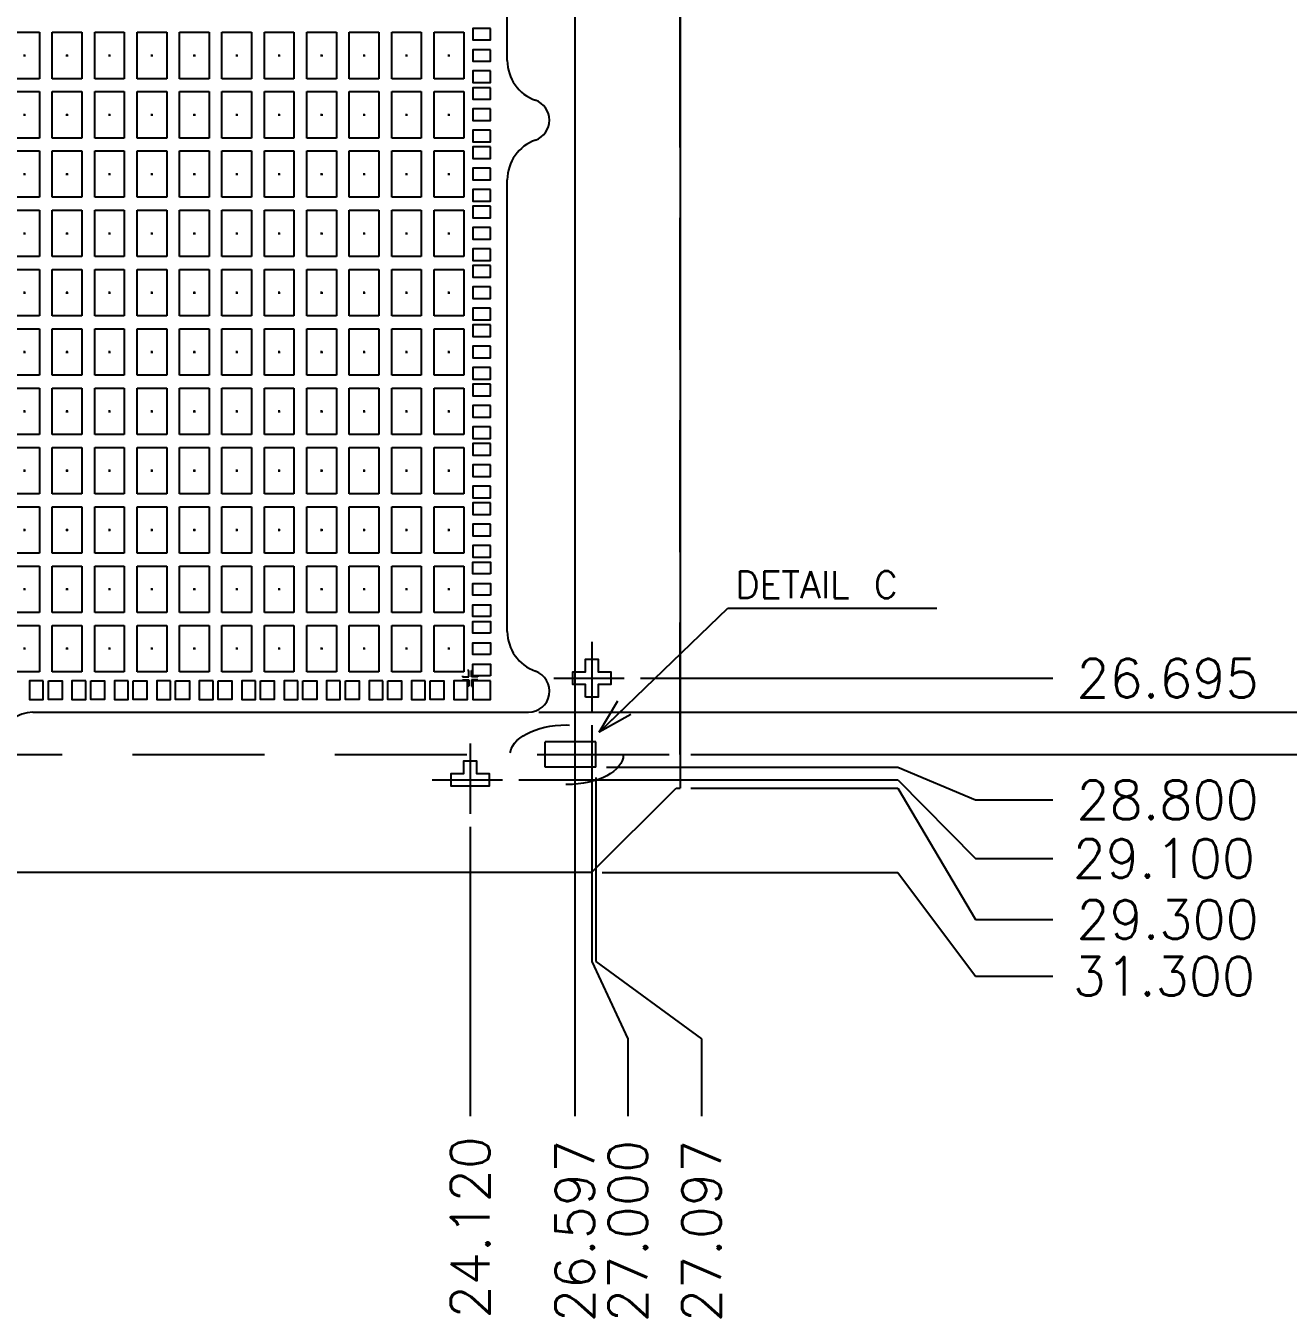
# Model space of a CAD drawing. Header units: millimetres. Extents: x 404.27 to 412.34, y 108.49 to 113.82.
# Drawn here: x 407.806 to 409.6, y 108.494 to 110.329 of the extents above; entities that cross this region are included whole.
import ezdxf

# ---------------------------------------------------------------- set-up
doc = ezdxf.new("R2010")
doc.units = ezdxf.units.MM
doc.header["$LTSCALE"] = 0.5
doc.header["$PDMODE"] = 98
for name, pattern in [('CENTER', [50.8, 31.75, -6.35, 6.35, -6.35]), ('DASHED', [19.05, 12.7, -6.35]), ('HIDDEN', [0.375, 0.25, -0.125]), ('PHANTOM2', [31.75, 15.875, -3.175, 3.175, -3.175, 3.175, -3.175])]:
    doc.linetypes.add(name, pattern=pattern)
for name, color, linetype in [('1', 7, 'HIDDEN'), ('1D', 4, 'Continuous'), ('Center', 2, 'CENTER'), ('DIMENSION', 3, 'Continuous'), ('PKG', 1, 'PHANTOM2')]:
    doc.layers.add(name, color=color, linetype=linetype)
doc.styles.add('ROMANS', font='romans.shx', dxfattribs={"bigfont": 'AllInOneBig.shx'})
doc.styles.add('SIMPLEX', font='simplex.shx', dxfattribs={"bigfont": 'AllInOneBig.shx'})
doc.styles.get("Standard").update_dxf_attribs({"font": 'txt', "bigfont": 'gbcbig.shx'})
doc.dimstyles.new('BD', dxfattribs={"dimtxt": 0.2, "dimasz": 0.2, "dimexe": 0.05, "dimexo": 0.05, "dimgap": 0.05, "dimtad": 1, "dimdec": 5, "dimlfac": 0.5, "dimtxsty": 'ROMANS', "dimblk": 'OPEN30', "dimcen": 0.2, "dimclrd": 256, "dimclre": 256, "dimclrt": 256, "dimazin": 3, "dimtfac": 1, "dimtdec": 5, "dimtmove": 0, "dimatfit": 0, "dimldrblk": 'OPEN30', "dimfxl": 0.15, "dimarcsym": 1})
doc.dimstyles.new('Standard2', dxfattribs={"dimtxt": 0.055, "dimasz": 0.055, "dimexe": 0.015, "dimexo": 0.015, "dimgap": 0.027, "dimtad": 1, "dimdec": 3, "dimlfac": 16.666667, "dimrnd": 0.0005, "dimzin": 1, "dimtxsty": 'SIMPLEX', "dimcen": 0.1905, "dimclrd": 256, "dimclre": 256, "dimclrt": 256, "dimazin": 3, "dimtp": 0.03, "dimtm": 0.05, "dimtfac": 0.8, "dimtdec": 3, "dimtmove": 0, "dimatfit": 3, "dimfxl": 0.05, "dimtzin": 4, "dimlwd": -1, "dimlwe": -1})

# ---------------------------------------------------------------- blocks, each defined once
blk = doc.blocks.new('_Open30')
at = {"color": 0, "linetype": 'ByBlock', "lineweight": -2}
for p, q in [((-1, 0.268), (0, 0)), ((0, 0), (-1, -0.268)), ((0, 0), (-1, 0))]:
    blk.add_line(p, q, dxfattribs=at)
blk = doc.blocks.new('*D23')
at = {"layer": 'Defpoints', "color": 0, "ltscale": 0.1, "transparency": 16777216}
for p in [(408.52, 112.6538), (408.52, 109.3538), (410.0229, 109.3538)]:
    blk.add_point(p, dxfattribs=at)
at = {"layer": 'DIMENSION', "linetype": 'ByBlock', "ltscale": 0.1, "transparency": 16777216}
for p, q in [((408.535, 112.6538), (410.0379, 112.6538)), ((410.0229, 112.5988), (410.0229, 111.59)), ((410.0229, 109.4088), (410.0229, 110.4176)), ((408.535, 109.3538), (410.0379, 109.3538))]:
    blk.add_line(p, q, dxfattribs=at)
at = {"layer": 'DIMENSION', "ltscale": 0.1, "transparency": 16777216}
for points in [[(410.0137, 112.5988), (410.032, 112.5988), (410.0229, 112.6538)], [(410.0137, 109.4088), (410.032, 109.4088), (410.0229, 109.3538)]]:
    blk.add_solid(points, dxfattribs=at)
at = {"layer": 'DIMENSION', "ltscale": 0.1, "transparency": 16777216, "insert": (410.0229, 111.0038), "char_height": 0.055, "attachment_point": 5, "rotation": 90, "style": 'SIMPLEX'}
blk.add_mtext('\\A1;50.000X55.000(MOLD PKG)', dxfattribs=at)
blk = doc.blocks.new('*D24')
at = {"layer": 'Defpoints', "color": 0, "ltscale": 0.1, "transparency": 16777216}
for p in [(408.7358, 112.7138), (408.7358, 109.2938), (410.2008, 109.2938)]:
    blk.add_point(p, dxfattribs=at)
at = {"layer": 'DIMENSION', "linetype": 'ByBlock', "ltscale": 0.1, "transparency": 16777216}
for p, q in [((408.7508, 112.7138), (410.2158, 112.7138)), ((410.2008, 112.6588), (410.2008, 111.6057)), ((410.2008, 109.3488), (410.2008, 110.4019)), ((408.7508, 109.2938), (410.2158, 109.2938))]:
    blk.add_line(p, q, dxfattribs=at)
at = {"layer": 'DIMENSION', "ltscale": 0.1, "transparency": 16777216}
for points in [[(410.1916, 112.6588), (410.2099, 112.6588), (410.2008, 112.7138)], [(410.1916, 109.3488), (410.2099, 109.3488), (410.2008, 109.2938)]]:
    blk.add_solid(points, dxfattribs=at)
at = {"layer": 'DIMENSION', "ltscale": 0.1, "transparency": 16777216, "insert": (410.2008, 111.0038), "char_height": 0.055, "attachment_point": 5, "rotation": 90, "style": 'SIMPLEX'}
blk.add_mtext('\\A1;57.000%%p0.500(TAPE WIDTH)', dxfattribs=at)
blk = doc.blocks.new('*D47')
at = {"layer": 'Defpoints', "color": 0, "ltscale": 0.1, "transparency": 16777216}
for p in [(406.99, 111.0038), (408.4372, 109.206), (408.4372, 108.7797)]:
    blk.add_point(p, dxfattribs=at)
at = {"layer": 'DIMENSION', "linetype": 'ByBlock', "ltscale": 0.1, "transparency": 16777216}
blk.add_line((408.4372, 109.191), (408.4372, 108.7797), dxfattribs=at)
at = {"layer": 'DIMENSION', "ltscale": 0.1, "transparency": 16777216, "insert": (408.4372, 108.6217), "char_height": 0.055, "attachment_point": 5, "rotation": 90, "style": 'SIMPLEX'}
blk.add_mtext('\\A1;24.120', dxfattribs=at)
blk = doc.blocks.new('*D48')
at = {"layer": 'Defpoints', "color": 0, "ltscale": 0.1, "transparency": 16777216}
for p in [(406.99, 111.0038), (408.61, 109.3503), (408.6613, 108.7797)]:
    blk.add_point(p, dxfattribs=at)
at = {"layer": 'DIMENSION', "linetype": 'ByBlock', "ltscale": 0.1, "transparency": 16777216}
for p, q in [((408.61, 109.3353), (408.61, 108.9997)), ((408.61, 108.9997), (408.6613, 108.8897)), ((408.6613, 108.8897), (408.6613, 108.7797))]:
    blk.add_line(p, q, dxfattribs=at)
at = {"layer": 'DIMENSION', "ltscale": 0.1, "transparency": 16777216, "insert": (408.6613, 108.6165), "char_height": 0.055, "attachment_point": 5, "rotation": 90, "style": 'SIMPLEX'}
blk.add_mtext('\\A1;27.000', dxfattribs=at)
blk = doc.blocks.new('*D49')
at = {"layer": 'Defpoints', "color": 0, "ltscale": 0.1, "transparency": 16777216}
for p in [(406.99, 111.0038), (408.6641, 109.4021), (409.2651, 109.4021)]:
    blk.add_point(p, dxfattribs=at)
at = {"layer": 'DIMENSION', "linetype": 'ByBlock', "ltscale": 0.1, "transparency": 16777216}
blk.add_line((408.6791, 109.4021), (409.2651, 109.4021), dxfattribs=at)
at = {"layer": 'DIMENSION', "ltscale": 0.1, "transparency": 16777216, "insert": (409.4283, 109.4021), "char_height": 0.055, "attachment_point": 5, "style": 'SIMPLEX'}
blk.add_mtext('\\A1;26.695', dxfattribs=at)
blk = doc.blocks.new('*D51')
at = {"layer": 'Defpoints', "color": 0, "ltscale": 0.1, "transparency": 16777216}
for p in [(406.99, 111.0038), (408.4913, 109.2578), (409.2651, 109.1459)]:
    blk.add_point(p, dxfattribs=at)
at = {"layer": 'DIMENSION', "linetype": 'ByBlock', "ltscale": 0.1, "transparency": 16777216}
for p, q in [((408.5063, 109.2578), (409.0451, 109.2578)), ((409.0451, 109.2578), (409.1551, 109.1459)), ((409.1551, 109.1459), (409.2651, 109.1459))]:
    blk.add_line(p, q, dxfattribs=at)
at = {"layer": 'DIMENSION', "ltscale": 0.1, "transparency": 16777216, "insert": (409.4231, 109.1459), "char_height": 0.055, "attachment_point": 5, "style": 'SIMPLEX'}
blk.add_mtext('\\A1;29.100', dxfattribs=at)
blk = doc.blocks.new('*D52')
at = {"layer": 'Defpoints', "color": 0, "ltscale": 0.1, "transparency": 16777216}
for p in [(406.99, 111.0038), (408.6158, 109.2758), (409.2651, 109.2291)]:
    blk.add_point(p, dxfattribs=at)
at = {"layer": 'DIMENSION', "linetype": 'ByBlock', "ltscale": 0.1, "transparency": 16777216}
for p, q in [((408.6308, 109.2758), (409.0451, 109.2758)), ((409.0451, 109.2758), (409.1551, 109.2291)), ((409.1551, 109.2291), (409.2651, 109.2291))]:
    blk.add_line(p, q, dxfattribs=at)
at = {"layer": 'DIMENSION', "ltscale": 0.1, "transparency": 16777216, "insert": (409.4283, 109.2291), "char_height": 0.055, "attachment_point": 5, "style": 'SIMPLEX'}
blk.add_mtext('\\A1;28.800', dxfattribs=at)
blk = doc.blocks.new('*D53')
at = {"layer": 'Defpoints', "color": 0, "ltscale": 0.1, "transparency": 16777216}
for p in [(406.99, 111.0038), (408.6098, 109.1258), (409.2651, 108.9786)]:
    blk.add_point(p, dxfattribs=at)
at = {"layer": 'DIMENSION', "linetype": 'ByBlock', "ltscale": 0.1, "transparency": 16777216}
for p, q in [((408.6248, 109.1258), (409.0451, 109.1258)), ((409.0451, 109.1258), (409.1551, 108.9786)), ((409.1551, 108.9786), (409.2651, 108.9786))]:
    blk.add_line(p, q, dxfattribs=at)
at = {"layer": 'DIMENSION', "ltscale": 0.1, "transparency": 16777216, "insert": (409.4231, 108.9786), "char_height": 0.055, "attachment_point": 5, "style": 'SIMPLEX'}
blk.add_mtext('\\A1;31.300', dxfattribs=at)
blk = doc.blocks.new('*D66')
at = {"layer": 'Defpoints', "color": 0, "ltscale": 0.1, "transparency": 16777216}
for p in [(406.99, 111.0038), (408.7358, 109.2458), (409.2651, 109.0592)]:
    blk.add_point(p, dxfattribs=at)
at = {"layer": 'DIMENSION', "linetype": 'ByBlock', "ltscale": 0.1, "transparency": 16777216}
for p, q in [((408.7508, 109.2458), (409.0451, 109.2458)), ((409.0451, 109.2458), (409.1551, 109.0592)), ((409.1551, 109.0592), (409.2651, 109.0592))]:
    blk.add_line(p, q, dxfattribs=at)
at = {"layer": 'DIMENSION', "ltscale": 0.1, "transparency": 16777216, "insert": (409.4283, 109.0592), "char_height": 0.055, "attachment_point": 5, "style": 'SIMPLEX'}
blk.add_mtext('\\A1;29.300', dxfattribs=at)
blk = doc.blocks.new('*D69')
at = {"layer": 'Defpoints', "color": 0, "ltscale": 0.1, "transparency": 16777216}
for p in [(406.99, 111.0038), (408.6158, 109.2758), (408.7658, 108.7797)]:
    blk.add_point(p, dxfattribs=at)
at = {"layer": 'DIMENSION', "ltscale": 0.1, "transparency": 16777216}
for p, q in [((408.6158, 109.2608), (408.6158, 108.9997)), ((408.6158, 108.9997), (408.7658, 108.8897)), ((408.7658, 108.8897), (408.7658, 108.7797))]:
    blk.add_line(p, q, dxfattribs=at)
at = {"layer": 'DIMENSION', "ltscale": 0.1, "transparency": 16777216, "insert": (408.7658, 108.6165), "char_height": 0.055, "attachment_point": 5, "rotation": 90, "style": 'SIMPLEX'}
blk.add_mtext('\\A1;27.097', dxfattribs=at)
blk = doc.blocks.new('*D70')
at = {"layer": 'Defpoints', "color": 0, "ltscale": 0.1, "transparency": 16777216}
for p in [(406.99, 111.0038), (408.5858, 110.3708), (408.5858, 108.7797)]:
    blk.add_point(p, dxfattribs=at)
at = {"layer": 'DIMENSION', "ltscale": 0.1, "transparency": 16777216}
blk.add_line((408.5858, 110.3558), (408.5858, 108.7797), dxfattribs=at)
at = {"layer": 'DIMENSION', "ltscale": 0.1, "transparency": 16777216, "insert": (408.5858, 108.6165), "char_height": 0.055, "attachment_point": 5, "rotation": 90, "style": 'SIMPLEX'}
blk.add_mtext('\\A1;26.597', dxfattribs=at)
blk = doc.blocks.new('*U141')
at = {"layer": 'Center', "ltscale": 0.2}
for p, q in [((-0.0015, 0), (0.0015, 0)), ((0, -0.0015), (0, 0.0015))]:
    blk.add_line(p, q, dxfattribs=at)
at = {"layer": 'PKG', "ltscale": 0.02}
blk.add_lwpolyline([(-0.021, -0.033), (-0.021, 0.033), (0.021, 0.033), (0.021, -0.033)], close=True, dxfattribs=at)
blk = doc.blocks.new('*U142')
at = {"color": 0, "linetype": 'ByBlock', "lineweight": -2, "transparency": 16777216}
for p in [(2.2311, 0.843), (2.2914, 0.843), (2.3517, 0.843), (2.412, 0.843), (2.4723, 0.843), (2.5326, 0.843), (2.5929, 0.843), (2.6532, 0.843), (2.7135, 0.843), (2.7738, 0.843), (2.8341, 0.843), (2.2311, 0.7587), (2.2914, 0.7587), (2.3517, 0.7587), (2.412, 0.7587), (2.4723, 0.7587), (2.5326, 0.7587), (2.5929, 0.7587), (2.6532, 0.7587), (2.7135, 0.7587), (2.7738, 0.7587), (2.8341, 0.7587), (2.2311, 0.6744), (2.2914, 0.6744), (2.3517, 0.6744), (2.412, 0.6744), (2.4723, 0.6744), (2.5326, 0.6744), (2.5929, 0.6744), (2.6532, 0.6744), (2.7135, 0.6744), (2.7738, 0.6744), (2.8341, 0.6744), (2.2311, 0.5901), (2.2914, 0.5901), (2.3517, 0.5901), (2.412, 0.5901), (2.4723, 0.5901), (2.5326, 0.5901), (2.5929, 0.5901), (2.6532, 0.5901), (2.7135, 0.5901), (2.7738, 0.5901), (2.8341, 0.5901), (2.2311, 0.5058), (2.2914, 0.5058), (2.3517, 0.5058), (2.412, 0.5058), (2.4723, 0.5058), (2.5326, 0.5058), (2.5929, 0.5058), (2.6532, 0.5058), (2.7135, 0.5058), (2.7738, 0.5058), (2.8341, 0.5058), (2.2311, 0.4215), (2.2914, 0.4215), (2.3517, 0.4215), (2.412, 0.4215), (2.4723, 0.4215), (2.5326, 0.4215), (2.5929, 0.4215), (2.6532, 0.4215), (2.7135, 0.4215), (2.7738, 0.4215), (2.8341, 0.4215), (2.2311, 0.3372), (2.2914, 0.3372), (2.3517, 0.3372), (2.412, 0.3372), (2.4723, 0.3372), (2.5326, 0.3372), (2.5929, 0.3372), (2.6532, 0.3372), (2.7135, 0.3372), (2.7738, 0.3372), (2.8341, 0.3372), (2.2311, 0.2529), (2.2914, 0.2529), (2.3517, 0.2529), (2.412, 0.2529), (2.4723, 0.2529), (2.5326, 0.2529), (2.5929, 0.2529), (2.6532, 0.2529), (2.7135, 0.2529), (2.7738, 0.2529), (2.8341, 0.2529), (2.2311, 0.1686), (2.2914, 0.1686), (2.3517, 0.1686), (2.412, 0.1686), (2.4723, 0.1686), (2.5326, 0.1686), (2.5929, 0.1686), (2.6532, 0.1686), (2.7135, 0.1686), (2.7738, 0.1686), (2.8341, 0.1686), (2.2311, 0.0843), (2.2914, 0.0843), (2.3517, 0.0843), (2.412, 0.0843), (2.4723, 0.0843), (2.5326, 0.0843), (2.5929, 0.0843), (2.6532, 0.0843), (2.7135, 0.0843), (2.7738, 0.0843), (2.8341, 0.0843), (2.2311, 0), (2.2914, 0), (2.3517, 0), (2.412, 0), (2.4723, 0), (2.5326, 0), (2.5929, 0), (2.6532, 0), (2.7135, 0), (2.7738, 0), (2.8341, 0)]:
    blk.add_blockref('*U141', p, dxfattribs=at)

msp = doc.modelspace()

# ---------------------------------------------------------------- linework, layer by layer
at = {"color": 2, "linetype": 'HIDDEN', "ltscale": 1.5}
msp.add_line((408.735808, 109.293803), (408.735808, 112.713803), dxfattribs=at)
at = {"color": 0}
for p, q in [((408.735808, 110.370803), (408.735808, 109.245803)), ((408.609808, 109.125803), (408.729808, 109.245803)), ((408.729808, 109.245803), (408.735808, 109.245803))]:
    msp.add_line(p, q, dxfattribs=at)
at = {"linetype": 'CENTER', "ltscale": 0.001}
for p, q in [((408.609988, 109.453864), (408.609988, 109.350343)), ((408.555892, 109.402103), (408.664083, 109.402103)), ((408.437188, 109.309564), (408.437188, 109.206043)), ((408.383092, 109.257803), (408.491283, 109.257803))]:
    msp.add_line(p, q, dxfattribs=at)
msp.add_line((408.609808, 109.125803), (405.369988, 109.125803))
at = {"ltscale": 0.03}
for points in [[(408.465988, 110.325803), (408.440788, 110.325803), (408.440788, 110.309303), (408.465988, 110.309303)], [(408.465988, 110.295503), (408.440788, 110.295503), (408.440788, 110.279003), (408.465988, 110.279003)], [(408.465988, 110.265203), (408.440788, 110.265203), (408.440788, 110.248703), (408.465988, 110.248703)], [(408.465988, 110.241503), (408.440788, 110.241503), (408.440788, 110.225003), (408.465988, 110.225003)], [(408.465988, 110.211203), (408.440788, 110.211203), (408.440788, 110.194703), (408.465988, 110.194703)], [(408.465988, 110.180903), (408.440788, 110.180903), (408.440788, 110.164403), (408.465988, 110.164403)], [(408.465988, 110.157203), (408.440788, 110.157203), (408.440788, 110.140703), (408.465988, 110.140703)], [(408.465988, 110.126903), (408.440788, 110.126903), (408.440788, 110.110403), (408.465988, 110.110403)], [(408.465988, 110.096603), (408.440788, 110.096603), (408.440788, 110.080103), (408.465988, 110.080103)], [(408.465988, 110.072903), (408.440788, 110.072903), (408.440788, 110.056403), (408.465988, 110.056403)], [(408.465988, 110.042603), (408.440788, 110.042603), (408.440788, 110.026103), (408.465988, 110.026103)], [(408.465988, 110.012303), (408.440788, 110.012303), (408.440788, 109.995803), (408.465988, 109.995803)], [(408.465988, 109.988603), (408.440788, 109.988603), (408.440788, 109.972103), (408.465988, 109.972103)], [(408.465988, 109.958303), (408.440788, 109.958303), (408.440788, 109.941803), (408.465988, 109.941803)], [(408.465988, 109.928003), (408.440788, 109.928003), (408.440788, 109.911503), (408.465988, 109.911503)], [(408.465988, 109.904303), (408.440788, 109.904303), (408.440788, 109.887803), (408.465988, 109.887803)], [(408.465988, 109.874003), (408.440788, 109.874003), (408.440788, 109.857503), (408.465988, 109.857503)], [(408.465988, 109.843703), (408.440788, 109.843703), (408.440788, 109.827203), (408.465988, 109.827203)], [(408.465988, 109.820003), (408.440788, 109.820003), (408.440788, 109.803503), (408.465988, 109.803503)], [(408.465988, 109.789703), (408.440788, 109.789703), (408.440788, 109.773203), (408.465988, 109.773203)], [(408.465988, 109.759403), (408.440788, 109.759403), (408.440788, 109.742903), (408.465988, 109.742903)], [(408.465988, 109.735703), (408.440788, 109.735703), (408.440788, 109.719203), (408.465988, 109.719203)], [(408.465988, 109.705403), (408.440788, 109.705403), (408.440788, 109.688903), (408.465988, 109.688903)], [(408.465988, 109.675103), (408.440788, 109.675103), (408.440788, 109.658603), (408.465988, 109.658603)], [(408.465988, 109.651403), (408.440788, 109.651403), (408.440788, 109.634903), (408.465988, 109.634903)], [(408.465988, 109.621103), (408.440788, 109.621103), (408.440788, 109.604603), (408.465988, 109.604603)], [(408.465988, 109.590803), (408.440788, 109.590803), (408.440788, 109.574303), (408.465988, 109.574303)], [(408.465988, 109.550603), (408.440788, 109.550603), (408.440788, 109.567103), (408.465988, 109.567103)], [(408.465988, 109.520303), (408.440788, 109.520303), (408.440788, 109.536803), (408.465988, 109.536803)], [(408.465988, 109.490003), (408.440788, 109.490003), (408.440788, 109.506503), (408.465988, 109.506503)], [(408.465988, 109.466303), (408.440788, 109.466303), (408.440788, 109.482803), (408.465988, 109.482803)], [(408.465988, 109.436003), (408.440788, 109.436003), (408.440788, 109.452503), (408.465988, 109.452503)], [(408.465988, 109.405703), (408.440788, 109.405703), (408.440788, 109.422203), (408.465988, 109.422203)], [(407.830588, 109.398503), (407.811088, 109.398503), (407.811088, 109.371803), (407.830588, 109.371803)], [(407.837788, 109.398503), (407.857288, 109.398503), (407.857288, 109.371803), (407.837788, 109.371803)], [(407.890888, 109.398503), (407.871388, 109.398503), (407.871388, 109.371803), (407.890888, 109.371803)], [(407.898088, 109.398503), (407.917588, 109.398503), (407.917588, 109.371803), (407.898088, 109.371803)], [(407.951188, 109.398503), (407.931688, 109.398503), (407.931688, 109.371803), (407.951188, 109.371803)], [(407.958388, 109.398503), (407.977888, 109.398503), (407.977888, 109.371803), (407.958388, 109.371803)], [(408.011488, 109.398503), (407.991988, 109.398503), (407.991988, 109.371803), (408.011488, 109.371803)], [(408.018688, 109.398503), (408.038188, 109.398503), (408.038188, 109.371803), (408.018688, 109.371803)], [(408.071788, 109.398503), (408.052288, 109.398503), (408.052288, 109.371803), (408.071788, 109.371803)], [(408.078988, 109.398503), (408.098488, 109.398503), (408.098488, 109.371803), (408.078988, 109.371803)], [(408.132088, 109.398503), (408.112588, 109.398503), (408.112588, 109.371803), (408.132088, 109.371803)], [(408.139288, 109.398503), (408.158788, 109.398503), (408.158788, 109.371803), (408.139288, 109.371803)], [(408.192388, 109.398503), (408.172888, 109.398503), (408.172888, 109.371803), (408.192388, 109.371803)], [(408.199588, 109.398503), (408.219088, 109.398503), (408.219088, 109.371803), (408.199588, 109.371803)], [(408.252688, 109.398503), (408.233188, 109.398503), (408.233188, 109.371803), (408.252688, 109.371803)], [(408.259888, 109.398503), (408.279388, 109.398503), (408.279388, 109.371803), (408.259888, 109.371803)], [(408.312988, 109.398503), (408.293488, 109.398503), (408.293488, 109.371803), (408.312988, 109.371803)], [(408.320188, 109.398503), (408.339688, 109.398503), (408.339688, 109.371803), (408.320188, 109.371803)], [(408.373288, 109.398503), (408.353788, 109.398503), (408.353788, 109.371803), (408.373288, 109.371803)], [(408.380488, 109.398503), (408.399988, 109.398503), (408.399988, 109.371803), (408.380488, 109.371803)], [(408.433588, 109.398503), (408.414088, 109.398503), (408.414088, 109.371803), (408.433588, 109.371803)], [(408.465988, 109.398503), (408.440788, 109.398503), (408.440788, 109.371803), (408.465988, 109.371803)]]:
    msp.add_lwpolyline(points, close=True, dxfattribs=at)
at = {"color": 6, "ltscale": 0.05}
for points in [[(408.600988, 109.375103), (408.600988, 109.393103), (408.582988, 109.393103), (408.582988, 109.411103), (408.600988, 109.411103), (408.600988, 109.429103), (408.618988, 109.429103), (408.618988, 109.411103), (408.636988, 109.411103), (408.636988, 109.393103), (408.618988, 109.393103), (408.618988, 109.375103), (408.600988, 109.375103)], [(408.428188, 109.248803), (408.428188, 109.248803), (408.410188, 109.248803), (408.410188, 109.266803), (408.428188, 109.266803), (408.428188, 109.284803), (408.446188, 109.284803), (408.446188, 109.266803), (408.464188, 109.266803), (408.464188, 109.248803), (408.446188, 109.248803), (408.446188, 109.248803), (408.428188, 109.248803)]]:
    msp.add_lwpolyline(points, dxfattribs=at)
at = {"layer": '1', "ltscale": 0.03}
for points in [[(408.426088, 109.405703), (408.426088, 109.404203), (408.435088, 109.404203), (408.435088, 109.413203), (408.433588, 109.413203)], [(408.448288, 109.405703), (408.448288, 109.404203), (408.439288, 109.404203), (408.439288, 109.413203), (408.440788, 109.413203)], [(408.426088, 109.398503), (408.426088, 109.400003), (408.435088, 109.400003), (408.435088, 109.391003), (408.433588, 109.391003)], [(408.448288, 109.398503), (408.448288, 109.400003), (408.439288, 109.400003), (408.439288, 109.391003), (408.440788, 109.391003)]]:
    msp.add_lwpolyline(points, dxfattribs=at)
at = {"layer": '1D', "linetype": 'CENTER'}
for p, q in [((408.489988, 110.280156), (408.489988, 110.918951)), ((408.489988, 109.468656), (408.489988, 110.110451)), ((407.815882, 109.353803), (408.519988, 109.353803))]:
    msp.add_line(p, q, dxfattribs=at)
at = {"layer": '1D', "color": 6, "linetype": 'HIDDEN', "ltscale": 0.1}
for p, q in [((408.615808, 109.311803), (408.543808, 109.311803)), ((408.615808, 109.275803), (408.543808, 109.275803))]:
    msp.add_line(p, q, dxfattribs=at)
at = {"layer": '1D', "color": 2, "linetype": 'HIDDEN', "ltscale": 1.5}
msp.add_line((405.369988, 109.293803), (408.735808, 109.293803), dxfattribs=at)
at = {"layer": '1D', "color": 4}
for centre, radius, start, end in [((408.549988, 110.280156), 0.06, 180, 250.528779), ((408.519988, 110.195303), 0.03, 289.471221, 70.528779), ((408.549988, 110.110451), 0.06, 109.471221, 180), ((408.549988, 109.468656), 0.06, 180, 250.528779), ((408.519988, 109.383803), 0.03, 270, 70.528779)]:
    msp.add_arc(centre, radius, start, end, dxfattribs=at)
at = {"layer": '1D'}
msp.add_arc((407.815882, 109.305803), 0.048, 90, 166.657636, dxfattribs=at)
at = {"layer": '1D', "linetype": 'DASHED', "ltscale": 0.01}
msp.add_ellipse((408.574422, 109.293365), major_axis=(0.080411, 0), ratio=0.52607553, dxfattribs=at)
at = {"layer": 'DIMENSION', "color": 6, "linetype": 'HIDDEN', "ltscale": 0.1}
for p, q in [((408.543808, 109.275803), (408.543808, 109.311803)), ((408.615808, 109.275803), (408.615808, 109.311803))]:
    msp.add_line(p, q, dxfattribs=at)

# ---------------------------------------------------------------- block references
msp.add_blockref('*U142', (405.572938, 109.444253))

# ---------------------------------------------------------------- texts
at = {"layer": '1D', "color": 4}
msp.add_text('DETAIL C', height=0.0382957, dxfattribs=at).set_placement((408.813938, 109.515764))

# ---------------------------------------------------------------- dimensions: what is measured, and where the dimension line sits
at = {"layer": 'DIMENSION', "ltscale": 0.1}
for base, p1, p2, text, picture, middle in [((410.200758, 109.293803), (408.735808, 112.713803), (408.735808, 109.293803), '57.000%%p0.500(TAPE WIDTH)', '*D24', (410.200758, 111.003803)), ((410.022864, 109.353803), (408.519988, 112.653803), (408.519988, 109.353803), '50.000X<>(MOLD PKG)', '*D23', (410.022864, 111.003803))]:
    dim = msp.add_linear_dim(base=base, p1=p1, p2=p2, angle=90, text=text, dimstyle='Standard2', override={"dimfxl": 0.15, "dimarcsym": 1}, dxfattribs=at)
    dim.commit()
    dim.dimension.update_dxf_attribs({"geometry": picture, "text_midpoint": middle})
at = {"layer": 'DIMENSION', "color": 0, "ltscale": 0.1}
for feature_location, offset, dtype, picture, middle in [((408.437188, 109.206043), (0, -0.426353), 1, '*D47', (408.437188, 108.621738)), ((408.609988, 109.350343), (0.051299, -0.570653), 1, '*D48', (408.661286, 108.6165)), ((408.664083, 109.402103), (0.601018, 0), 0, '*D49', (409.428292, 109.402103)), ((408.491283, 109.257803), (0.773818, -0.111888), 0, '*D51', (409.423054, 109.145916)), ((408.615808, 109.275803), (0.649294, -0.046729), 0, '*D52', (409.428292, 109.229074)), ((408.609808, 109.125803), (0.655294, -0.147195), 0, '*D53', (409.423054, 108.978608)), ((408.735808, 109.245803), (0.529294, -0.186569), 0, '*D66', (409.428292, 109.059235))]:
    dim = msp.add_ordinate_dim(feature_location=feature_location, offset=offset, dtype=dtype, origin=(406.989988, 111.003803), dimstyle='Standard2', override={"dimarcsym": 1}, dxfattribs=at)
    dim.commit()
    dim.dimension.update_dxf_attribs({"geometry": picture, "text_midpoint": middle})
for feature_location, offset, picture, middle in [((408.615808, 109.275803), (0.150008, -0.496113), '*D69', (408.765816, 108.6165)), ((408.585808, 110.370803), (0, -1.591113), '*D70', (408.585808, 108.6165))]:
    dim = msp.add_ordinate_dim(feature_location=feature_location, offset=offset, dtype=1, origin=(406.989988, 111.003803), dimstyle='Standard2', dxfattribs=at)
    dim.commit()
    dim.dimension.update_dxf_attribs({"geometry": picture, "text_midpoint": middle})

# ---------------------------------------------------------------- leaders
at = {"layer": '1D', "color": 4}
msp.add_leader([(408.620374, 109.3255), (408.803225, 109.501813), (409.10025, 109.501813)], dimstyle='BD', override={"dimasz": 0.05, "dimgap": 0.35, "dimtad": 0}, dxfattribs=at)

doc.saveas('drawing.dxf')
